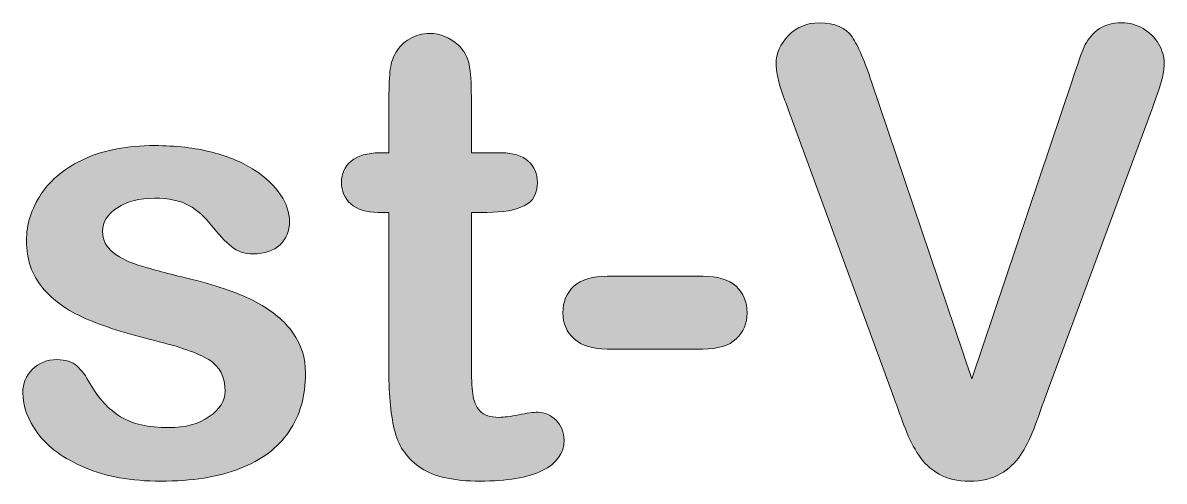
# Model space of a CAD drawing. Header units: millimetres. Extents: x 190 to 440, y -221 to -136.
# Drawn here: x 212.21 to 220.02, y -182.23 to -179.09 of the extents above; entities that cross this region are included whole.
import ezdxf

# ---------------------------------------------------------------- set-up
doc = ezdxf.new("R2010")
doc.units = ezdxf.units.MM
doc.header["$MEASUREMENT"] = 0
doc.layers.add('Layer 1', color=7, linetype='Continuous')

# ---------------------------------------------------------------- blocks, each defined once
blk = doc.blocks.new('block 5')
at = {"layer": 'Layer 1', "true_color": 0x231f20}
h = blk.add_hatch(color=250, dxfattribs=at)
h.dxf.hatch_style = 2
edge = h.paths.add_edge_path()
edge.add_spline(control_points=[(218.0158, -179.4955), (218.0158, -179.4955), (218.7021, -181.5274), (218.7021, -181.5274), (218.7021, -181.5274), (219.3904, -179.481), (219.3904, -179.481), (219.4262, -179.3735), (219.4531, -179.2988), (219.471, -179.2568), (219.4889, -179.2147), (219.5186, -179.1768), (219.5599, -179.1431), (219.6012, -179.1093), (219.6577, -179.0924), (219.7294, -179.0924), (219.7818, -179.0924), (219.8303, -179.1055), (219.8751, -179.1317), (219.9199, -179.1579), (219.955, -179.1927), (219.9805, -179.2361), (220.006, -179.2795), (220.0188, -179.3232), (220.0188, -179.3673), (220.0188, -179.3977), (220.0146, -179.4304), (220.0064, -179.4655), (219.9981, -179.5007), (219.9878, -179.5351), (219.9754, -179.5689), (219.963, -179.6026), (219.9506, -179.6374), (219.9382, -179.6733), (219.9382, -179.6733), (219.2044, -181.6535), (219.2044, -181.6535), (219.1782, -181.7293), (219.152, -181.8013), (219.1258, -181.8695), (219.0996, -181.9377), (219.0693, -181.9977), (219.0349, -182.0494), (219.0004, -182.101), (218.9546, -182.1434), (218.8974, -182.1765), (218.8402, -182.2095), (218.7703, -182.2261), (218.6876, -182.2261), (218.6049, -182.2261), (218.535, -182.2099), (218.4778, -182.1775), (218.4206, -182.1451), (218.3744, -182.1024), (218.3393, -182.0494), (218.3042, -181.9963), (218.2735, -181.936), (218.2473, -181.8685), (218.2211, -181.801), (218.195, -181.7293), (218.1688, -181.6535), (218.1688, -181.6535), (217.4474, -179.6898), (217.4474, -179.6898), (217.435, -179.654), (217.4222, -179.6188), (217.4091, -179.5844), (217.396, -179.5499), (217.385, -179.5127), (217.3761, -179.4728), (217.3671, -179.4328), (217.3626, -179.399), (217.3626, -179.3715), (217.3626, -179.3012), (217.3909, -179.2371), (217.4474, -179.1792), (217.5039, -179.1214), (217.5748, -179.0924), (217.6603, -179.0924), (217.765, -179.0924), (217.8391, -179.1245), (217.8825, -179.1885), (217.9259, -179.2526), (217.9703, -179.3549), (218.0158, -179.4955)], knot_values=[0, 0, 0, 0, 1, 1, 1, 2, 2, 2, 3, 3, 3, 4, 4, 4, 5, 5, 5, 6, 6, 6, 7, 7, 7, 8, 8, 8, 9, 9, 9, 10, 10, 10, 11, 11, 11, 12, 12, 12, 13, 13, 13, 14, 14, 14, 15, 15, 15, 16, 16, 16, 17, 17, 17, 18, 18, 18, 19, 19, 19, 20, 20, 20, 21, 21, 21, 22, 22, 22, 23, 23, 23, 24, 24, 24, 25, 25, 25, 26, 26, 26, 27, 27, 27, 28, 28, 28, 28], degree=3, periodic=1)
h = blk.add_hatch(color=250, dxfattribs=at)
h.dxf.hatch_style = 2
edge = h.paths.add_edge_path()
edge.add_spline(control_points=[(214.6506, -179.9813), (214.6506, -179.9813), (214.7126, -179.9813), (214.7126, -179.9813), (214.7126, -179.9813), (214.7126, -179.6423), (214.7126, -179.6423), (214.7126, -179.5513), (214.7151, -179.48), (214.7199, -179.4283), (214.7247, -179.3766), (214.7381, -179.3322), (214.7602, -179.295), (214.7822, -179.2564), (214.8139, -179.2251), (214.8553, -179.2009), (214.8966, -179.1768), (214.9428, -179.1648), (214.9938, -179.1648), (215.0654, -179.1648), (215.1302, -179.1916), (215.1881, -179.2454), (215.2267, -179.2812), (215.2511, -179.325), (215.2615, -179.3766), (215.2718, -179.4283), (215.277, -179.5017), (215.277, -179.5968), (215.277, -179.5968), (215.277, -179.9813), (215.277, -179.9813), (215.277, -179.9813), (215.4837, -179.9813), (215.4837, -179.9813), (215.5636, -179.9813), (215.6246, -180.0002), (215.6666, -180.0381), (215.7086, -180.076), (215.7296, -180.1246), (215.7296, -180.1838), (215.7296, -180.2596), (215.6997, -180.3127), (215.6397, -180.343), (215.5798, -180.3733), (215.494, -180.3885), (215.3824, -180.3885), (215.3824, -180.3885), (215.277, -180.3885), (215.277, -180.3885), (215.277, -180.3885), (215.277, -181.4261), (215.277, -181.4261), (215.277, -181.5143), (215.2801, -181.5822), (215.2863, -181.6297), (215.2925, -181.6773), (215.309, -181.7159), (215.3359, -181.7455), (215.3627, -181.7751), (215.4065, -181.7899), (215.4671, -181.7899), (215.5002, -181.7899), (215.545, -181.7841), (215.6015, -181.7724), (215.658, -181.7607), (215.7021, -181.7548), (215.7338, -181.7548), (215.7792, -181.7548), (215.8202, -181.7731), (215.8568, -181.8096), (215.8933, -181.8461), (215.9115, -181.8912), (215.9115, -181.945), (215.9115, -182.0359), (215.8619, -182.1055), (215.7627, -182.1537), (215.6635, -182.202), (215.5209, -182.2261), (215.3348, -182.2261), (215.1584, -182.2261), (215.0248, -182.1965), (214.9338, -182.1372), (214.8429, -182.0779), (214.7833, -181.996), (214.755, -181.8912), (214.7268, -181.7865), (214.7126, -181.6466), (214.7126, -181.4716), (214.7126, -181.4716), (214.7126, -180.3885), (214.7126, -180.3885), (214.7126, -180.3885), (214.6382, -180.3885), (214.6382, -180.3885), (214.5569, -180.3885), (214.4949, -180.3692), (214.4522, -180.3306), (214.4095, -180.292), (214.3881, -180.2431), (214.3881, -180.1838), (214.3881, -180.1246), (214.4105, -180.076), (214.4553, -180.0381), (214.5001, -180.0002), (214.5652, -179.9813), (214.6506, -179.9813)], knot_values=[0, 0, 0, 0, 1, 1, 1, 2, 2, 2, 3, 3, 3, 4, 4, 4, 5, 5, 5, 6, 6, 6, 7, 7, 7, 8, 8, 8, 9, 9, 9, 10, 10, 10, 11, 11, 11, 12, 12, 12, 13, 13, 13, 14, 14, 14, 15, 15, 15, 16, 16, 16, 17, 17, 17, 18, 18, 18, 19, 19, 19, 20, 20, 20, 21, 21, 21, 22, 22, 22, 23, 23, 23, 24, 24, 24, 25, 25, 25, 26, 26, 26, 27, 27, 27, 28, 28, 28, 29, 29, 29, 30, 30, 30, 31, 31, 31, 32, 32, 32, 33, 33, 33, 34, 34, 34, 35, 35, 35, 35], degree=3, periodic=1)
h = blk.add_hatch(color=250, dxfattribs=at)
h.dxf.hatch_style = 2
edge = h.paths.add_edge_path()
edge.add_spline(control_points=[(214.1421, -181.4881), (214.1421, -181.6439), (214.1042, -181.7772), (214.0285, -181.8881), (213.9527, -181.9991), (213.8407, -182.0831), (213.6926, -182.1403), (213.5444, -182.1975), (213.3642, -182.2261), (213.152, -182.2261), (212.9494, -182.2261), (212.7758, -182.1951), (212.6311, -182.1331), (212.4864, -182.0711), (212.3796, -181.9935), (212.3107, -181.9005), (212.2418, -181.8075), (212.2074, -181.7141), (212.2074, -181.6204), (212.2074, -181.5584), (212.2294, -181.5054), (212.2735, -181.4613), (212.3176, -181.4172), (212.3734, -181.3951), (212.441, -181.3951), (212.5002, -181.3951), (212.5457, -181.4096), (212.5774, -181.4385), (212.6091, -181.4675), (212.6394, -181.5081), (212.6683, -181.5605), (212.7262, -181.6611), (212.7955, -181.7362), (212.8761, -181.7858), (212.9567, -181.8354), (213.0666, -181.8602), (213.2058, -181.8602), (213.3188, -181.8602), (213.4114, -181.8351), (213.4838, -181.7848), (213.5561, -181.7345), (213.5923, -181.6769), (213.5923, -181.6122), (213.5923, -181.513), (213.5548, -181.4406), (213.4796, -181.3951), (213.4045, -181.3497), (213.2809, -181.3062), (213.1086, -181.2649), (212.9143, -181.2167), (212.7562, -181.166), (212.6342, -181.113), (212.5123, -181.0599), (212.4148, -180.99), (212.3417, -180.9032), (212.2687, -180.8164), (212.2322, -180.7096), (212.2322, -180.5828), (212.2322, -180.4698), (212.2659, -180.363), (212.3335, -180.2624), (212.401, -180.1618), (212.5006, -180.0815), (212.6322, -180.0216), (212.7638, -179.9616), (212.9226, -179.9317), (213.1086, -179.9317), (213.2547, -179.9317), (213.3859, -179.9468), (213.5024, -179.9771), (213.6188, -180.0074), (213.716, -180.0481), (213.7938, -180.0991), (213.8717, -180.1501), (213.931, -180.2066), (213.9716, -180.2686), (214.0123, -180.3306), (214.0326, -180.3912), (214.0326, -180.4505), (214.0326, -180.5153), (214.0109, -180.5683), (213.9675, -180.6096), (213.9241, -180.651), (213.8624, -180.6717), (213.7825, -180.6717), (213.7246, -180.6717), (213.6753, -180.6551), (213.6347, -180.622), (213.594, -180.589), (213.5475, -180.5394), (213.4952, -180.4732), (213.4524, -180.4181), (213.4021, -180.374), (213.3443, -180.3409), (213.2864, -180.3079), (213.2078, -180.2913), (213.1086, -180.2913), (213.0066, -180.2913), (212.9219, -180.313), (212.8544, -180.3564), (212.7868, -180.3998), (212.7531, -180.4539), (212.7531, -180.5187), (212.7531, -180.578), (212.7779, -180.6265), (212.8275, -180.6644), (212.8771, -180.7023), (212.9439, -180.7337), (213.028, -180.7585), (213.1121, -180.7833), (213.2278, -180.8136), (213.3753, -180.8494), (213.5503, -180.8921), (213.6932, -180.9431), (213.8042, -181.0024), (213.9151, -181.0616), (213.9992, -181.1316), (214.0564, -181.2122), (214.1135, -181.2928), (214.1421, -181.3848), (214.1421, -181.4881)], knot_values=[0, 0, 0, 0, 1, 1, 1, 2, 2, 2, 3, 3, 3, 4, 4, 4, 5, 5, 5, 6, 6, 6, 7, 7, 7, 8, 8, 8, 9, 9, 9, 10, 10, 10, 11, 11, 11, 12, 12, 12, 13, 13, 13, 14, 14, 14, 15, 15, 15, 16, 16, 16, 17, 17, 17, 18, 18, 18, 19, 19, 19, 20, 20, 20, 21, 21, 21, 22, 22, 22, 23, 23, 23, 24, 24, 24, 25, 25, 25, 26, 26, 26, 27, 27, 27, 28, 28, 28, 29, 29, 29, 30, 30, 30, 31, 31, 31, 32, 32, 32, 33, 33, 33, 34, 34, 34, 35, 35, 35, 36, 36, 36, 37, 37, 37, 38, 38, 38, 39, 39, 39, 40, 40, 40, 40], degree=3, periodic=1)
h = blk.add_hatch(color=250, dxfattribs=at)
h.dxf.hatch_style = 2
edge = h.paths.add_edge_path()
edge.add_spline(control_points=[(216.8603, -181.3228), (216.8603, -181.3228), (216.2071, -181.3228), (216.2071, -181.3228), (216.1079, -181.3228), (216.0325, -181.2997), (215.9808, -181.2535), (215.9291, -181.2074), (215.9033, -181.1478), (215.9033, -181.0747), (215.9033, -181.0003), (215.9284, -180.94), (215.9787, -180.8939), (216.029, -180.8477), (216.1052, -180.8246), (216.2071, -180.8246), (216.2071, -180.8246), (216.8603, -180.8246), (216.8603, -180.8246), (216.9623, -180.8246), (217.0384, -180.8477), (217.0887, -180.8939), (217.139, -180.94), (217.1642, -181.0003), (217.1642, -181.0747), (217.1642, -181.1478), (217.1394, -181.2074), (217.0898, -181.2535), (217.0402, -181.2997), (216.9637, -181.3228), (216.8603, -181.3228)], knot_values=[0, 0, 0, 0, 1, 1, 1, 2, 2, 2, 3, 3, 3, 4, 4, 4, 5, 5, 5, 6, 6, 6, 7, 7, 7, 8, 8, 8, 9, 9, 9, 10, 10, 10, 10], degree=3, periodic=1)
at = {"layer": 'Layer 1', "lineweight": 0}
for points, knots in [([(218.0158, -179.4955), (218.0158, -179.4955), (218.7021, -181.5274), (218.7021, -181.5274), (218.7021, -181.5274), (219.3904, -179.481), (219.3904, -179.481), (219.4262, -179.3735), (219.4531, -179.2988), (219.471, -179.2568), (219.4889, -179.2147), (219.5186, -179.1768), (219.5599, -179.1431), (219.6012, -179.1093), (219.6577, -179.0924), (219.7294, -179.0924), (219.7818, -179.0924), (219.8303, -179.1055), (219.8751, -179.1317), (219.9199, -179.1579), (219.955, -179.1927), (219.9805, -179.2361), (220.006, -179.2795), (220.0188, -179.3232), (220.0188, -179.3673), (220.0188, -179.3977), (220.0146, -179.4304), (220.0064, -179.4655), (219.9981, -179.5007), (219.9878, -179.5351), (219.9754, -179.5689), (219.963, -179.6026), (219.9506, -179.6374), (219.9382, -179.6733), (219.9382, -179.6733), (219.2044, -181.6535), (219.2044, -181.6535), (219.1782, -181.7293), (219.152, -181.8013), (219.1258, -181.8695), (219.0996, -181.9377), (219.0693, -181.9977), (219.0349, -182.0494), (219.0004, -182.101), (218.9546, -182.1434), (218.8974, -182.1765), (218.8402, -182.2095), (218.7703, -182.2261), (218.6876, -182.2261), (218.6049, -182.2261), (218.535, -182.2099), (218.4778, -182.1775), (218.4206, -182.1451), (218.3744, -182.1024), (218.3393, -182.0494), (218.3042, -181.9963), (218.2735, -181.936), (218.2473, -181.8685), (218.2211, -181.801), (218.195, -181.7293), (218.1688, -181.6535), (218.1688, -181.6535), (217.4474, -179.6898), (217.4474, -179.6898), (217.435, -179.654), (217.4222, -179.6188), (217.4091, -179.5844), (217.396, -179.5499), (217.385, -179.5127), (217.3761, -179.4728), (217.3671, -179.4328), (217.3626, -179.399), (217.3626, -179.3715), (217.3626, -179.3012), (217.3909, -179.2371), (217.4474, -179.1792), (217.5039, -179.1214), (217.5748, -179.0924), (217.6603, -179.0924), (217.765, -179.0924), (217.8391, -179.1245), (217.8825, -179.1885), (217.9259, -179.2526), (217.9703, -179.3549), (218.0158, -179.4955)], [0, 0, 0, 0, 1, 1, 1, 2, 2, 2, 3, 3, 3, 4, 4, 4, 5, 5, 5, 6, 6, 6, 7, 7, 7, 8, 8, 8, 9, 9, 9, 10, 10, 10, 11, 11, 11, 12, 12, 12, 13, 13, 13, 14, 14, 14, 15, 15, 15, 16, 16, 16, 17, 17, 17, 18, 18, 18, 19, 19, 19, 20, 20, 20, 21, 21, 21, 22, 22, 22, 23, 23, 23, 24, 24, 24, 25, 25, 25, 26, 26, 26, 27, 27, 27, 28, 28, 28, 28]), ([(214.6506, -179.9813), (214.6506, -179.9813), (214.7126, -179.9813), (214.7126, -179.9813), (214.7126, -179.9813), (214.7126, -179.6423), (214.7126, -179.6423), (214.7126, -179.5513), (214.7151, -179.48), (214.7199, -179.4283), (214.7247, -179.3766), (214.7381, -179.3322), (214.7602, -179.295), (214.7822, -179.2564), (214.8139, -179.2251), (214.8553, -179.2009), (214.8966, -179.1768), (214.9428, -179.1648), (214.9938, -179.1648), (215.0654, -179.1648), (215.1302, -179.1916), (215.1881, -179.2454), (215.2267, -179.2812), (215.2511, -179.325), (215.2615, -179.3766), (215.2718, -179.4283), (215.277, -179.5017), (215.277, -179.5968), (215.277, -179.5968), (215.277, -179.9813), (215.277, -179.9813), (215.277, -179.9813), (215.4837, -179.9813), (215.4837, -179.9813), (215.5636, -179.9813), (215.6246, -180.0002), (215.6666, -180.0381), (215.7086, -180.076), (215.7296, -180.1246), (215.7296, -180.1838), (215.7296, -180.2596), (215.6997, -180.3127), (215.6397, -180.343), (215.5798, -180.3733), (215.494, -180.3885), (215.3824, -180.3885), (215.3824, -180.3885), (215.277, -180.3885), (215.277, -180.3885), (215.277, -180.3885), (215.277, -181.4261), (215.277, -181.4261), (215.277, -181.5143), (215.2801, -181.5822), (215.2863, -181.6297), (215.2925, -181.6773), (215.309, -181.7159), (215.3359, -181.7455), (215.3627, -181.7751), (215.4065, -181.7899), (215.4671, -181.7899), (215.5002, -181.7899), (215.545, -181.7841), (215.6015, -181.7724), (215.658, -181.7607), (215.7021, -181.7548), (215.7338, -181.7548), (215.7792, -181.7548), (215.8202, -181.7731), (215.8568, -181.8096), (215.8933, -181.8461), (215.9115, -181.8912), (215.9115, -181.945), (215.9115, -182.0359), (215.8619, -182.1055), (215.7627, -182.1537), (215.6635, -182.202), (215.5209, -182.2261), (215.3348, -182.2261), (215.1584, -182.2261), (215.0248, -182.1965), (214.9338, -182.1372), (214.8429, -182.0779), (214.7833, -181.996), (214.755, -181.8912), (214.7268, -181.7865), (214.7126, -181.6466), (214.7126, -181.4716), (214.7126, -181.4716), (214.7126, -180.3885), (214.7126, -180.3885), (214.7126, -180.3885), (214.6382, -180.3885), (214.6382, -180.3885), (214.5569, -180.3885), (214.4949, -180.3692), (214.4522, -180.3306), (214.4095, -180.292), (214.3881, -180.2431), (214.3881, -180.1838), (214.3881, -180.1246), (214.4105, -180.076), (214.4553, -180.0381), (214.5001, -180.0002), (214.5652, -179.9813), (214.6506, -179.9813)], [0, 0, 0, 0, 1, 1, 1, 2, 2, 2, 3, 3, 3, 4, 4, 4, 5, 5, 5, 6, 6, 6, 7, 7, 7, 8, 8, 8, 9, 9, 9, 10, 10, 10, 11, 11, 11, 12, 12, 12, 13, 13, 13, 14, 14, 14, 15, 15, 15, 16, 16, 16, 17, 17, 17, 18, 18, 18, 19, 19, 19, 20, 20, 20, 21, 21, 21, 22, 22, 22, 23, 23, 23, 24, 24, 24, 25, 25, 25, 26, 26, 26, 27, 27, 27, 28, 28, 28, 29, 29, 29, 30, 30, 30, 31, 31, 31, 32, 32, 32, 33, 33, 33, 34, 34, 34, 35, 35, 35, 35]), ([(214.1421, -181.4881), (214.1421, -181.6439), (214.1042, -181.7772), (214.0285, -181.8881), (213.9527, -181.9991), (213.8407, -182.0831), (213.6926, -182.1403), (213.5444, -182.1975), (213.3642, -182.2261), (213.152, -182.2261), (212.9494, -182.2261), (212.7758, -182.1951), (212.6311, -182.1331), (212.4864, -182.0711), (212.3796, -181.9935), (212.3107, -181.9005), (212.2418, -181.8075), (212.2074, -181.7141), (212.2074, -181.6204), (212.2074, -181.5584), (212.2294, -181.5054), (212.2735, -181.4613), (212.3176, -181.4172), (212.3734, -181.3951), (212.441, -181.3951), (212.5002, -181.3951), (212.5457, -181.4096), (212.5774, -181.4385), (212.6091, -181.4675), (212.6394, -181.5081), (212.6683, -181.5605), (212.7262, -181.6611), (212.7955, -181.7362), (212.8761, -181.7858), (212.9567, -181.8354), (213.0666, -181.8602), (213.2058, -181.8602), (213.3188, -181.8602), (213.4114, -181.8351), (213.4838, -181.7848), (213.5561, -181.7345), (213.5923, -181.6769), (213.5923, -181.6122), (213.5923, -181.513), (213.5548, -181.4406), (213.4796, -181.3951), (213.4045, -181.3497), (213.2809, -181.3062), (213.1086, -181.2649), (212.9143, -181.2167), (212.7562, -181.166), (212.6342, -181.113), (212.5123, -181.0599), (212.4148, -180.99), (212.3417, -180.9032), (212.2687, -180.8164), (212.2322, -180.7096), (212.2322, -180.5828), (212.2322, -180.4698), (212.2659, -180.363), (212.3335, -180.2624), (212.401, -180.1618), (212.5006, -180.0815), (212.6322, -180.0216), (212.7638, -179.9616), (212.9226, -179.9317), (213.1086, -179.9317), (213.2547, -179.9317), (213.3859, -179.9468), (213.5024, -179.9771), (213.6188, -180.0074), (213.716, -180.0481), (213.7938, -180.0991), (213.8717, -180.1501), (213.931, -180.2066), (213.9716, -180.2686), (214.0123, -180.3306), (214.0326, -180.3912), (214.0326, -180.4505), (214.0326, -180.5153), (214.0109, -180.5683), (213.9675, -180.6096), (213.9241, -180.651), (213.8624, -180.6717), (213.7825, -180.6717), (213.7246, -180.6717), (213.6753, -180.6551), (213.6347, -180.622), (213.594, -180.589), (213.5475, -180.5394), (213.4952, -180.4732), (213.4524, -180.4181), (213.4021, -180.374), (213.3443, -180.3409), (213.2864, -180.3079), (213.2078, -180.2913), (213.1086, -180.2913), (213.0066, -180.2913), (212.9219, -180.313), (212.8544, -180.3564), (212.7868, -180.3998), (212.7531, -180.4539), (212.7531, -180.5187), (212.7531, -180.578), (212.7779, -180.6265), (212.8275, -180.6644), (212.8771, -180.7023), (212.9439, -180.7337), (213.028, -180.7585), (213.1121, -180.7833), (213.2278, -180.8136), (213.3753, -180.8494), (213.5503, -180.8921), (213.6932, -180.9431), (213.8042, -181.0024), (213.9151, -181.0616), (213.9992, -181.1316), (214.0564, -181.2122), (214.1135, -181.2928), (214.1421, -181.3848), (214.1421, -181.4881)], [0, 0, 0, 0, 1, 1, 1, 2, 2, 2, 3, 3, 3, 4, 4, 4, 5, 5, 5, 6, 6, 6, 7, 7, 7, 8, 8, 8, 9, 9, 9, 10, 10, 10, 11, 11, 11, 12, 12, 12, 13, 13, 13, 14, 14, 14, 15, 15, 15, 16, 16, 16, 17, 17, 17, 18, 18, 18, 19, 19, 19, 20, 20, 20, 21, 21, 21, 22, 22, 22, 23, 23, 23, 24, 24, 24, 25, 25, 25, 26, 26, 26, 27, 27, 27, 28, 28, 28, 29, 29, 29, 30, 30, 30, 31, 31, 31, 32, 32, 32, 33, 33, 33, 34, 34, 34, 35, 35, 35, 36, 36, 36, 37, 37, 37, 38, 38, 38, 39, 39, 39, 40, 40, 40, 40]), ([(216.8603, -181.3228), (216.8603, -181.3228), (216.2071, -181.3228), (216.2071, -181.3228), (216.1079, -181.3228), (216.0325, -181.2997), (215.9808, -181.2535), (215.9291, -181.2074), (215.9033, -181.1478), (215.9033, -181.0747), (215.9033, -181.0003), (215.9284, -180.94), (215.9787, -180.8939), (216.029, -180.8477), (216.1052, -180.8246), (216.2071, -180.8246), (216.2071, -180.8246), (216.8603, -180.8246), (216.8603, -180.8246), (216.9623, -180.8246), (217.0384, -180.8477), (217.0887, -180.8939), (217.139, -180.94), (217.1642, -181.0003), (217.1642, -181.0747), (217.1642, -181.1478), (217.1394, -181.2074), (217.0898, -181.2535), (217.0402, -181.2997), (216.9637, -181.3228), (216.8603, -181.3228)], [0, 0, 0, 0, 1, 1, 1, 2, 2, 2, 3, 3, 3, 4, 4, 4, 5, 5, 5, 6, 6, 6, 7, 7, 7, 8, 8, 8, 9, 9, 9, 10, 10, 10, 10])]:
    blk.add_open_spline(points, degree=3, knots=knots, dxfattribs=at)

msp = doc.modelspace()

# ---------------------------------------------------------------- block references
at = {"layer": 'Layer 1'}
msp.add_blockref('block 5', (0, 0), dxfattribs=at)

doc.saveas('drawing.dxf')
